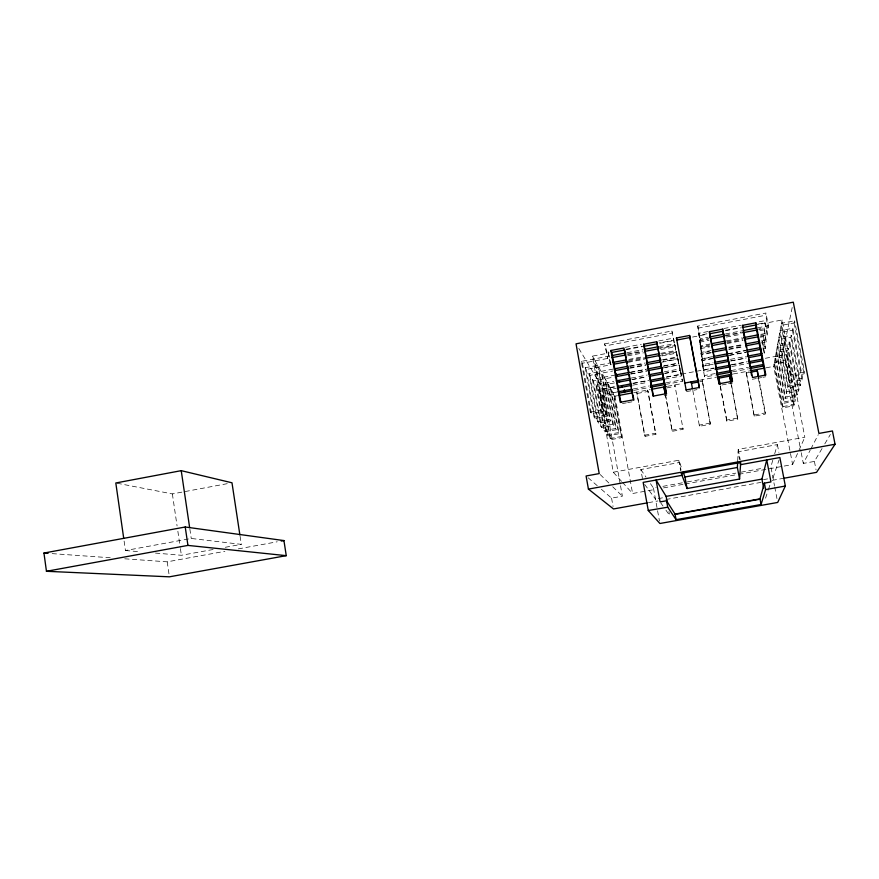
<?xml version="1.0" encoding="UTF-8"?>
<svg xmlns="http://www.w3.org/2000/svg" width="879" height="879" viewBox="0 0 879 879"><rect width="100%" height="100%" fill="white"/><g stroke="black" fill="none" stroke-linecap="round" stroke-linejoin="round"><path stroke-width="0.66" stroke-dasharray="4.39 3.3" d="M720.198 386.255L726.801 421.228L737.756 419.206L731.328 383.848M737.69 460.937L738.228 449.389L804.834 437.226L782.079 319.978L755.632 325.021M754.215 416.174L746.095 371.553L754.215 416.174L765.213 414.141L765.433 412.899L758.632 377.377M762.675 348.941L765.345 348.447L763.313 334.811L760.632 335.328M760.862 342.964L766.224 341.942L764.148 327.922L758.753 328.955M760.412 336.382L767.147 335.108L764.763 322.78L765.027 320.67L758.379 321.934M758.819 329.669L768.114 327.9L765.675 315.242L765.939 313.012L697.728 326.065L700.354 340.788L708.32 339.272M765.345 348.447L763.313 334.811M766.224 341.942L764.148 327.922M767.147 335.108L767.411 333.086L765.027 320.67M768.114 327.9L768.4 325.768L765.939 313.012M738.832 474.275L792.616 464.53L773.696 366.378L774.113 364.027L785.299 361.928L785.661 360.324L774.41 362.434L782.925 406.603L782.585 407.9L793.803 405.823L794.22 404.516L785.661 360.324M774.41 362.434L775.146 358.357L786.584 356.204L786.969 354.523L775.443 356.687L784.178 401.901L783.815 403.263L795.297 401.143L795.737 399.758L786.969 354.523M775.443 356.687L776.212 352.413L787.936 350.205L788.342 348.436L776.531 350.666L785.485 396.967L785.101 398.396L796.868 396.22L797.341 394.77L788.342 348.436M776.531 350.666L777.344 346.172L789.364 343.898L789.781 342.041L777.673 344.337L786.859 391.781L786.452 393.287L798.528 391.045L799.011 389.518L789.781 342.041M777.673 344.337L778.53 339.613L790.858 337.272L791.298 335.317L778.882 337.679L800.967 451.388M778.882 337.679L779.772 332.701L792.429 330.306L792.891 328.241L780.145 330.669L789.825 380.585L789.375 382.266L802.087 379.893L802.626 378.201L792.891 328.241M780.145 330.669L781.09 325.428L794.089 322.956L794.583 320.78L781.486 323.274L791.43 374.531L790.957 376.3L804.01 373.861L804.582 372.07L794.583 320.78M781.486 323.274L782.079 319.978M792.199 307.474L782.332 355.094L764.807 358.401M800.769 384.013L800.264 385.617L787.881 387.914L788.298 386.331L800.769 384.013L791.298 335.317M772.784 460.255L770.872 466.771L774.476 485.647M774.707 453.729L777.388 444.598L738.118 451.773L739.58 459.508M765.565 498.184L768.048 490.691M768.466 489.438L770.542 483.197M773.004 477.901L779.014 460.08M792.616 464.53L804.834 437.226M822.041 448.532L814.404 461.42L803.307 463.431L810.174 450.235M810.801 449.037L818.294 434.633M824.81 443.851L830.358 434.479M604.532 343.898L671.908 331.009L672.358 333.086L605.488 345.865L604.532 343.898L607.763 358.412L605.488 345.865M697.981 328.186L765.675 315.242M625.255 347.337L641.318 344.271M658.734 340.953L673.457 338.14L673.896 340.107L659.272 342.898M706.925 333.811L698.849 335.349L698.607 333.339L707.903 331.57M723.846 328.526L741.118 325.23M626.035 349.238L641.989 346.194M725.757 330.218L740.557 327.395M758.039 324.065L764.763 322.78M621.552 481.34L613.278 472.221L592.435 356.138L609.246 352.929M626.09 349.721L642.978 346.502M659.898 343.271L674.248 340.536M692.553 337.053L706.958 334.306M725.34 330.801L741.129 327.79M613.168 369.081L588.919 373.685L597.544 421.854L598.511 423.162L610.619 420.909L609.74 419.591L601.06 371.377L595.072 360.829L604.126 411.207L591.413 413.591L590.336 412.13L581.272 361.401L609.51 356.028M627.046 352.688L643.23 349.6M659.426 346.524L674.259 343.689L674.698 345.678L659.975 348.48M700.354 340.788L700.113 338.767L708.144 337.239M725.56 333.921L741.623 330.867M757.687 327.801L768.4 325.768M626.98 354.039L642.967 350.996M658.953 347.952L674.94 344.909L678.896 364.785L664.074 367.587M711.298 352.347L701.925 354.127L699.673 342.151L699.442 340.239L708.881 338.448M725.054 335.36L741.228 332.284M581.272 361.401L582.414 363.236L610.433 357.907M627.837 354.589L642.571 351.787M725.593 335.987L741.546 332.954M627.738 355.83L643.604 352.82M660.799 349.545L675.347 346.776M699.673 342.151L709.045 340.371M726.439 337.053L741.162 334.262M759.895 330.691L763.906 329.933M585.194 367.708L610.07 362.983L610.971 364.752L586.282 369.444L585.194 367.708L594.039 417.118L595.061 418.503L607.477 416.185L598.654 367.092M628.837 359.412L643.582 356.61M661.008 353.303L675.753 350.501L676.171 352.38L661.535 355.16M710.243 343.942L700.937 345.711L701.156 347.634L709.232 346.095M726.197 340.92L742.151 337.888M760.764 334.35L767.411 333.086M628.573 360.401L644.494 357.379M661.744 354.105L676.347 351.336L680.17 370.531L665.381 373.322M713.319 358.269L702.651 360.291L700.233 346.798L709.628 345.007M727.076 341.7L743.184 338.635M628.265 361.467L645.571 358.182M726.746 342.777L742.898 339.712M628.265 362.313L644.428 359.247M661.92 355.918L676.731 353.116M700.453 348.611L709.782 346.842M727.109 343.546L743.096 340.514M760.423 337.228L763.082 336.723M629.166 366.049L645.175 363.016M662.502 359.731L677.182 356.951L677.566 358.731L663.008 361.5M701.925 354.127L701.706 352.303L711.155 350.512M728.691 347.183L743.535 344.37M761.082 341.052L766.477 340.03M630.056 366.477L644.604 363.719M663.129 360.203L677.676 357.445L681.368 376.014L665.26 379.047M710.496 352.995L701.2 354.753L700.992 353.028L710.353 351.259M729.087 347.71L743.799 344.92M588.919 373.685L589.952 375.333L612.685 371.026M629.902 367.763L645.79 364.752M728.713 349.051L743.447 346.26M629.705 368.301L645.812 365.246M661.931 362.192L678.05 359.137M729.098 349.468L743.711 346.7M616.761 392.067L602.082 394.825L609.949 438.599L610.751 439.676L621.728 437.643L613.092 392.759L605.191 378.717L613.597 425.403L601.796 427.601L600.873 426.359L592.457 379.365L616.102 374.893M630.715 372.125L646.647 369.114M663.92 365.851L678.522 363.082M702.651 360.291L702.442 358.566L711.847 356.786M727.966 353.732L745.436 350.435M762.906 347.128L765.587 346.623M630.1 372.509L645.944 369.51M663.107 366.268L678.951 363.269M712.517 358.61L701.903 360.61L701.706 358.973L712.386 356.951M728.405 353.918L745.755 350.633M592.457 379.365L593.435 380.937L614.311 376.992M630.386 373.949L646.559 370.894M729.328 355.248L746.667 351.974M631.012 374.014L647.109 370.971M663.205 367.927L679.302 364.884L682.522 381.233L666.414 384.266M729.746 355.347L745.656 352.347M608.224 384.101L616.443 429.688L604.928 431.82L604.049 430.633L595.819 384.771L613.773 381.376M631.353 378.036L647.186 375.047M664.337 371.806L680.159 368.828M713.177 364.203L702.585 366.202L702.398 364.631L713.056 362.609M730.394 359.346L746.392 356.325M632.221 379.464L646.977 376.684M664.403 373.399L680.5 370.367M730.394 360.95L746.293 357.951M595.819 384.771L596.753 386.266L615.849 382.662M631.77 379.662L646.559 376.871M700.992 353.028L703.343 366.158L712.649 364.4M731.262 360.895L745.886 358.138M578.821 348.447L603.082 388.859L615.212 386.573M632.737 383.277L648.911 380.233M666.425 376.926L713.594 368.048M731.119 364.741L747.293 361.698M611.114 389.232L619.146 433.754L607.905 435.841L607.07 434.709L599.028 389.913L615.3 386.848M633.451 383.431L647.988 380.695M666.491 377.212L681.038 374.476M714.506 368.169L703.815 370.18L704.002 371.751L714.616 369.751M731.866 364.895L746.568 362.126M599.028 389.913L599.917 391.342L616.08 388.298M633.034 385.112L647.812 382.332M731.866 366.51L747.787 363.51M633.341 388.947L649.185 385.969M666.348 382.75L682.203 379.772M715.121 373.575L704.453 375.586L704.628 377.08L715.231 375.091M731.141 370.564L748.49 367.301M602.082 394.825L602.928 396.187L616.3 393.682M634.198 390.309L648.966 387.54M732.46 371.85L748.37 368.861M621.728 437.643L613.861 394.133L615.003 396.165L617.552 395.682M634.144 392.572L650.075 389.584M667.535 386.31L682.368 383.519M699.717 380.266L718.593 376.717M733.394 373.938L749.776 370.861M766.048 367.807L773.696 366.378M637.308 393.451L648.109 391.43L655.965 434.314L645.12 436.314L644.56 435.237L636.693 392.089L645.12 436.314M666.743 387.936L675.171 386.353L674.808 384.936L683.126 429.293L672.248 431.303L665.392 395.089M699.915 381.706L702.332 381.255L702.145 379.805L710.397 424.26L699.475 426.282L692.663 389.727M745.996 373.059L749.644 372.377M622.442 403.593L626.342 402.868M627.65 402.626L634.155 401.406M664.183 395.781L666.798 395.297M686.455 391.616L696.959 389.65M721.956 384.969L727.23 383.98M728.559 383.738L732.515 383.002M752.336 379.288L756.314 378.541M757.632 378.3L761.61 377.552M762.928 377.3L765.576 376.805M590.336 412.13L603.148 409.735L604.126 411.207M791.43 374.531L804.582 372.07M117.149 483.23L172.372 493.921L228.013 483.527M594.039 417.118L606.554 414.789L607.477 416.185M789.825 380.585L802.626 378.201M597.544 421.854L609.74 419.591M600.873 426.359L612.762 424.15L613.597 425.403M786.859 391.781L799.011 389.518M604.049 430.633L615.641 428.48L616.443 429.688M785.485 396.967L797.341 394.77M607.07 434.709L618.387 432.611L619.146 433.754M784.178 401.901L795.737 399.758M609.949 438.599L621.003 436.555M782.925 406.603L794.22 404.516M644.56 435.237L655.47 433.215L655.965 434.314M671.864 430.194L682.818 428.161L683.126 429.293M710.254 423.096L699.266 425.128L699.475 426.282M726.801 421.228L726.768 420.041L737.8 418.008M754.369 414.943L765.433 412.899M124.104 541.068L125.455 550.529L191.248 538.464L241.318 544.354L240.099 536.322M613.278 472.221L678.786 460.255L682.28 469.727M642.461 478.517L640.824 469.529L679.599 462.453L681.016 470.177M155.473 553.078L181.393 555.286L213.355 549.452M225.332 547.276L241.318 544.354M124.752 558.802L167.208 561.835L224.892 551.32M238.308 548.881L277.215 541.794M650.482 483.692L653.449 488.043L656.141 487.559M662.898 486.34L685.84 482.175M687.191 481.934L735.778 473.133M741.173 472.155L762.774 468.243M622.475 482.351L632.594 493.504L655.459 489.361M663.524 487.9L683.697 484.252M685.038 484.01L737.481 474.517M601.379 489.273L611.564 498.129L622.398 496.174L620.464 485.439M658.162 498.624L663.568 497.646M763.543 479.604L767.598 478.879M648.46 502.656L657.877 500.953M665.941 499.503L761.401 482.296M772.158 480.352L782.914 478.418M52.169 553.627L111.051 557.824M125.455 550.529L140.464 551.803M588.128 477.769L597.302 485.735M600.17 474.539L608.872 483M612.729 486.768L622.398 496.174M644.703 484.461L655.459 499.107M660.81 502.953L663.008 506.062M665.952 510.205L669.622 515.38L668.919 511.578M640.824 469.529L646.021 477.154M592.435 356.138L594.028 358.973L603.148 409.735M648.109 391.43L647.57 390.056L655.47 433.215M794.089 322.956L804.01 373.861M792.429 330.306L802.087 379.893M790.858 337.272L800.264 385.617M814.404 461.42L816.064 469.924M789.364 343.898L798.528 391.045M781.09 325.428L790.957 376.3M786.584 356.204L795.297 401.143M779.772 332.701L789.375 382.266M785.299 361.928L793.803 405.823M801.23 452.729L803.307 463.431M778.53 339.613L787.881 387.914M777.344 346.172L786.452 393.287M776.212 352.413L785.101 398.396M775.146 358.357L783.815 403.263M774.113 364.027L782.585 407.9M777.388 444.598L778.882 452.355M758.247 377.739L765.213 414.141M774.729 486.944L776.948 498.569M730.867 382.87L737.756 419.206M738.228 449.389L740.217 459.882M720.33 385.914L726.768 420.041M697.728 326.065L700.113 338.767M698.607 333.339L701.156 347.634M699.442 340.239L701.706 352.303M700.233 346.798L702.442 358.566M701.706 358.973L704.002 371.751M702.398 364.631L704.628 377.08M702.332 381.255L710.397 424.26M680.72 371.575L682.522 381.233M674.94 344.909L677.182 356.951M673.457 338.14L676.171 352.38M671.908 331.009L674.698 345.678M678.786 460.255L680.709 470.704M665.568 395.089L672.248 431.303M653.449 488.043L659.437 520.928M610.971 364.752L607.839 350.666L610.07 362.983M615.003 396.165L632.594 493.504M610.301 387.793L618.387 432.611M607.367 382.585L615.641 428.48M612.762 424.15L604.291 377.124L602.005 373.048L610.619 420.909M603.082 388.859L620.222 484.098M597.654 365.334L606.554 414.789M602.928 396.187L610.751 439.676M599.917 391.342L607.905 435.841M596.753 386.266L604.928 431.82M593.435 380.937L601.796 427.601M589.952 375.333L598.511 423.162M611.564 498.129L613.07 506.546M586.282 369.444L595.061 418.503M582.414 363.236L591.413 413.591M189.853 528.971L191.248 538.464M172.372 493.921L177.075 525.939M177.866 531.279L180.217 547.287M180.415 548.617L181.393 555.286M167.208 561.835L169.032 574.317M703.145 364.51L703.343 366.158M762.522 341.371L764.51 354.622L762.522 341.371"/><path stroke-width="1.32" d="M742.535 325.362L742.447 327.537L755.632 325.021L755.83 322.824L742.535 325.362L752.501 377.52L765.851 375.014L755.83 322.824M739.569 479.055L740.711 462.497L681.192 473.32L687.092 488.537L739.569 479.055L737.382 467.485L737.635 462.244M757.984 376.399L757.127 369.488L758.379 376.069M763.631 488.01L761.928 479.11L766.741 459.915L770.949 481.945L764.389 483.131L759.983 498.854L761.06 504.491L676.072 519.687L667.732 507.205L666.546 500.755L660.074 501.92L656.075 480.022L666.139 496.393L667.304 502.722M761.06 504.491L765.62 489.614L764.389 483.131M740.074 462.09L740.557 464.672L779.871 457.53L785.343 486.032L777.695 502.447L659.909 523.499L648.273 510.512L643.164 482.373L681.972 475.319L681.5 472.748M647.12 502.898L613.509 508.952L588.425 489.098L586.095 475.989L599.203 473.594L576.042 343.832L793.297 302.178L818.92 433.435L832.446 430.963L835.05 444.247L816.536 472.353L784.266 478.176M610.894 350.479L623.958 347.985L633.385 399.824L620.266 402.274L610.894 350.479L611.828 352.435L620.893 402.516M656.712 341.744L666.293 393.66L653.108 396.132L643.593 344.238L656.712 341.744L666.557 393.968M686.202 390.298L676.434 337.976L689.608 335.459L699.332 387.474L686.103 389.946M709.408 331.68L722.648 329.153L732.526 381.255L719.231 383.749L709.408 331.68L709.584 333.8L722.714 331.295L722.648 329.153M611.828 352.435L624.793 349.974L626.233 357.885M643.593 344.238L644.274 346.249L657.294 343.777M689.608 335.459L689.927 337.547L676.863 340.041L676.434 337.976M612.202 355.512L625.694 352.94M644.582 349.348L658.074 346.776M709.485 336.987L724.219 334.174M742.964 330.614L756.358 328.054M611.773 357.654L625.167 355.105M645.241 351.281L658.635 348.732M710.979 338.767L724.274 336.239M742.876 332.701L757.489 329.922M612.751 362.467L626.156 359.918M646.263 356.105L659.668 353.556M711.572 343.689L724.867 341.173M743.48 337.635L758.105 334.855M613.63 364.247L626.936 361.719M645.571 358.182L660.206 355.413M711.935 345.59L725.395 343.03M745.601 339.195L757.72 336.899M614.498 368.828L627.837 366.301M646.504 362.763L661.173 359.983M712.506 350.26L725.999 347.699M746.238 343.865L758.379 341.557M615.344 370.52L628.584 368.015M647.12 364.499L660.36 361.994M712.638 352.094L726.032 349.556M746.128 345.755L759.522 343.217M629.386 372.377L616.102 374.893L616.915 376.498L629.045 374.201M647.977 368.861L661.261 366.345M713.188 356.533L727.966 353.732M746.776 350.172L760.214 347.634M647.911 370.641L662.733 367.84M714.649 358.028L727.988 355.501M746.667 351.974L761.346 349.194M616.333 380.893L629.496 378.409M649.35 374.663L662.601 372.169M715.198 362.236L728.592 359.709M747.337 356.171L762.06 353.391M617.124 382.42L630.43 379.915M649.251 376.366L662.689 373.828M715.308 363.906L728.603 361.39M748.556 357.632L761.851 355.127M617.805 386.375L630.814 383.925M650.636 380.2L663.854 377.706M715.836 367.916L730.537 365.148M749.238 361.621L762.598 359.104M617.322 388.068L631.693 385.365M650.493 381.827L663.92 379.299M715.945 369.499L730.537 366.752M749.117 363.258L762.39 360.764M239.89 534.992L231.99 482.791L181.228 470.661L115.808 482.978L123.719 538.366M617.981 391.836L632.023 389.199M650.504 385.727L665.029 382.991M716.462 373.322L731.141 370.564M749.82 367.059L763.17 364.543L762.961 366.125L749.699 368.62M618.728 393.221L632.858 390.562M650.306 387.287L665.073 384.519M716.561 374.839L731.141 372.103M618.838 395.451L632.869 392.814M651.339 389.342L666.326 386.529M684.895 383.046L698.497 380.497M719.692 383.563L718.593 376.717L732.13 374.179M750.996 370.641L764.774 368.048M698.706 381.936L691.454 383.299L691.202 381.86L692.465 388.672M718.681 378.19L729.592 376.135L729.581 374.652L731.075 382.541M750.864 372.147L756.951 371.004M43.95 553.045L185.227 527.004L283.928 540.574L286.257 555.66L169.394 576.822L46.455 571.295L43.95 553.045L48.059 553.33M46.455 571.295L187.941 545.409L286.257 555.66M281.236 541.057L283.928 540.574M588.425 489.098L835.05 444.247M683.17 472.155L684.961 477L737.382 467.485M765.62 489.614L785.343 486.032M666.139 496.393L761.928 479.11M666.546 500.755L675.039 514.072L759.983 498.854M675.028 514.402L730.427 504.48M733.13 503.997L739.887 502.788M742.59 502.305L760.159 499.151M648.273 510.512L667.732 507.205M618.893 380.409L619.673 381.936M621.563 385.672L622.299 387.134M624.101 390.694L624.804 392.078L624.365 389.672M755.632 325.021L765.323 375.476M743.205 331.515L746.249 347.436M747.524 354.072L748.029 356.731M748.534 359.379L749.798 366.016M751.073 372.652L751.578 375.311M722.714 331.295L732.262 381.673M729.592 376.135L730.614 381.519M718.593 376.717L720.088 384.595M709.836 335.13L719.077 384.145M689.927 337.547L699.332 387.837M684.961 477L687.092 488.537M665.326 393.748L663.898 386.991L665.139 393.737M644.274 346.249L653.482 396.418M675.039 514.072L676.072 519.687M626.716 360.522L627.188 363.159M627.672 365.796L628.87 372.388M629.353 375.025L631.518 386.892M631.99 389.529L632.473 392.177M632.957 394.814L633.913 400.088M616.443 373.916L616.915 376.498M181.228 470.661L189.644 527.609M185.227 527.004L187.941 545.409"/></g></svg>
